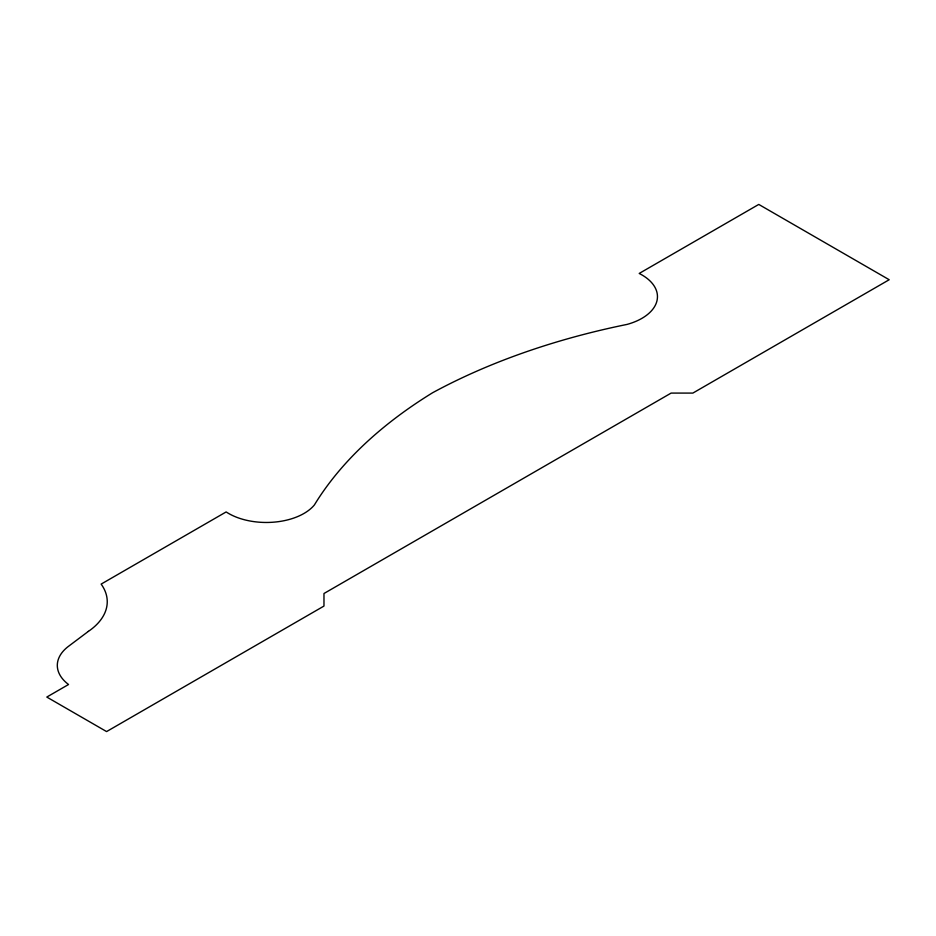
<?xml version="1.0" encoding="UTF-8"?>
<svg xmlns="http://www.w3.org/2000/svg" width="936" height="936" viewBox="0 0 936 936"><rect width="100%" height="100%" fill="white"/><g stroke="black" fill="none" stroke-linecap="round" stroke-linejoin="round"><path stroke-width="1.4" d="M88.382 631.379L69.182 645.805A54.44 31.426 0 0 0 68.539 684.508L46.8 697.063L106.587 731.578L323.973 606.06L323.973 593.506L671.124 393.085L692.862 393.085L889.2 279.735L758.768 204.422L639.194 273.452A53.282 30.759 0 0 1 627.132 324.394A551.035 318.135 0 0 0 432.678 392.699A551.035 318.135 0 0 0 314.379 504.96A53.282 30.759 0 0 1 226.149 511.933L101.147 584.099A79.42 45.852 0 0 1 88.382 631.379"/></g></svg>
